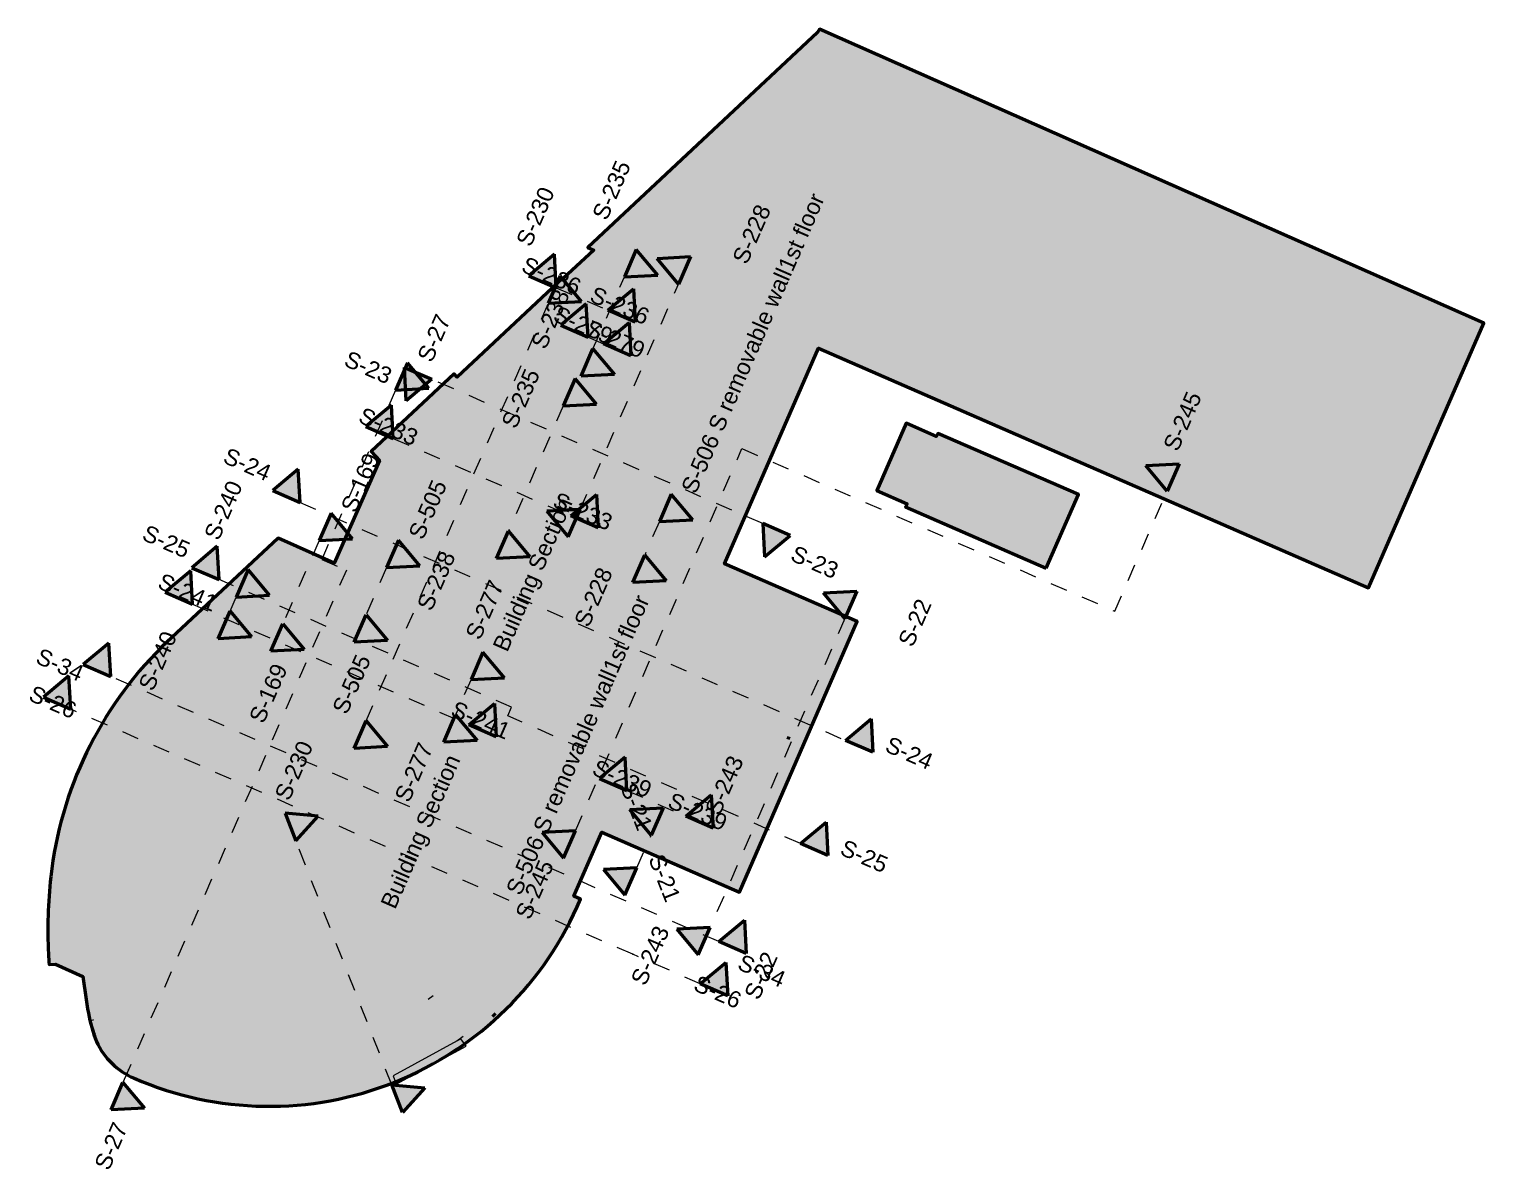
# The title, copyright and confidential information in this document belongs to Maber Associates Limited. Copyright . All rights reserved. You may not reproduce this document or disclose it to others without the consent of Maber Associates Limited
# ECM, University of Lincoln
# Model space of a CAD drawing. Header units: millimetres. Extents: x -46868 to 156519, y -87156 to 18123.
# Drawn here: x -46868 to 74924, y -77365 to 18123 of the extents above; entities that cross this region are included whole.
import ezdxf

# ---------------------------------------------------------------- set-up
doc = ezdxf.new("R2010")
doc.units = ezdxf.units.MM
doc.header["$MEASUREMENT"] = 0
doc.linetypes.add('Dashed', pattern=[2822.222233, 1411.111116, -1411.111116])
doc.linetypes.add('Hidden Line', pattern=[55, 45, -10])
for name, color, linetype, lineweight in [('0_Pen_No__1', 7, 'Continuous', 13), ('0_Pen_No__150', 7, 'Continuous', 0), ('0_Pen_No__2', 8, 'Continuous', 15), ('0_Pen_No__21', 7, 'Continuous', 50), ('A-95-MC_Marker_Section_P2.Marker_Pen_No__1', 7, 'Continuous', 13), ('A-95-MC_Marker_Section_P2.Marker_Pen_No__6', 7, 'Continuous', 35), ('A-95-P_Building_Outline_Elevations_Pen_No__22', 8, 'Continuous', 50)]:
    doc.layers.add(name, color=color, linetype=linetype, lineweight=lineweight)
for name, color, linetype, lineweight, true_color in [('0_Pen_No__144', 7, 'Continuous', 0, 0xc8c8c8), ('0_Pen_No__248', 7, 'Continuous', 158, 0xe8dc01), ('A-95-MC_Marker_Section_P2.Marker_Pen_No__25', 7, 'Continuous', 50, 0x2a2a2a), ('A-95-P_Building_Outline_Elevations_Pen_No__242', 7, 'Continuous', 13, 0xeda42a), ('A-95-P_Building_Outline_Elevations_Pen_No__28', 7, 'Continuous', 50, 0x2a2a2a)]:
    doc.layers.add(name, color=color, linetype=linetype, lineweight=lineweight, true_color=true_color)
doc.layers.add('A-95-MC_Marker_Section_P2.Marker', color=7, linetype='Continuous')
doc.styles.add('GENERATED_STYLE_1', font='')
doc.styles.get('GENERATED_STYLE_1').set_extended_font_data('Swis721 BT')

# ---------------------------------------------------------------- blocks, each defined once
blk = doc.blocks.new('Cutting Plane_1_2', base_point=(-1229, -23232))
at = {"layer": 'A-95-MC_Marker_Section_P2.Marker_Pen_No__25', "linetype": 'Continuous'}
for points in [[(8498, -924), (7499, -3216), (5707, -1071)], [(-1729, -24378), (-730, -22086), (-3521, -22233)]]:
    blk.add_hatch(color=256, dxfattribs=at).paths.add_polyline_path(points)
at = {"layer": 'A-95-MC_Marker_Section_P2.Marker_Pen_No__1', "linetype": 'Dashed'}
blk.add_line((-730, -22086), (7499, -3216), dxfattribs=at)
at = {"layer": 'A-95-MC_Marker_Section_P2.Marker_Pen_No__25', "linetype": 'Continuous'}
for p, q in [((5707, -1071), (8498, -924)), ((7499, -3216), (5707, -1071)), ((8498, -924), (7499, -3216)), ((-730, -22086), (-3521, -22233)), ((-3521, -22233), (-1729, -24378)), ((-1729, -24378), (-730, -22086))]:
    blk.add_line(p, q, dxfattribs=at)
at = {"layer": 'A-95-MC_Marker_Section_P2.Marker_Pen_No__6', "char_height": 1375, "rotation": 66.44041, "style": 'GENERATED_STYLE_1'}
for insert, attachment_point in [((15289, 3029), 9), ((-5, -32044), 7)]:
    blk.add_mtext('\\A1;{\\fSwis721 BT|b0|i0|c0|p34;S-228}', dxfattribs=dict(at, insert=insert, attachment_point=attachment_point))
blk = doc.blocks.new('Cutting Plane_2_2', base_point=(-19147, -40933))
at = {"layer": 'A-95-MC_Marker_Section_P2.Marker_Pen_No__25', "linetype": 'Continuous'}
for points in [[(-2403, -2532), (-3402, -4824), (-611, -4677)], [(-19647, -42079), (-18648, -39787), (-16856, -41932)]]:
    blk.add_hatch(color=256, dxfattribs=at).paths.add_polyline_path(points)
at = {"layer": 'A-95-MC_Marker_Section_P2.Marker_Pen_No__1', "linetype": 'Dashed'}
blk.add_line((-18648, -39787), (-3402, -4824), dxfattribs=at)
at = {"layer": 'A-95-MC_Marker_Section_P2.Marker_Pen_No__25', "linetype": 'Continuous'}
for p, q in [((-2403, -2532), (-3402, -4824)), ((-611, -4677), (-2403, -2532)), ((-3402, -4824), (-611, -4677)), ((-19647, -42079), (-18648, -39787)), ((-18648, -39787), (-16856, -41932)), ((-16856, -41932), (-19647, -42079))]:
    blk.add_line(p, q, dxfattribs=at)
at = {"layer": 'A-95-MC_Marker_Section_P2.Marker_Pen_No__6', "char_height": 1375, "rotation": 66.44041, "style": 'GENERATED_STYLE_1'}
for insert, attachment_point in [((-4862, -196), 7), ((-23032, -41866), 9)]:
    blk.add_mtext('\\A1;{\\fSwis721 BT|b0|i0|c0|p34;S-230}', dxfattribs=dict(at, insert=insert, attachment_point=attachment_point))
blk = doc.blocks.new('Cutting Plane_3_2', base_point=(-17530, -15637))
at = {"layer": 'A-95-MC_Marker_Section_P2.Marker_Pen_No__25', "linetype": 'Continuous'}
for points in [[(-18676, -15137), (-16384, -16137), (-16531, -13345)], [(785, -23623), (-1507, -22624), (638, -20832)]]:
    blk.add_hatch(color=256, dxfattribs=at).paths.add_polyline_path(points)
at = {"layer": 'A-95-MC_Marker_Section_P2.Marker_Pen_No__1', "linetype": 'Dashed'}
blk.add_line((-16384, -16137), (-1507, -22624), dxfattribs=at)
at = {"layer": 'A-95-MC_Marker_Section_P2.Marker_Pen_No__25', "linetype": 'Continuous'}
for p, q in [((-16531, -13345), (-18676, -15137)), ((-16384, -16137), (-16531, -13345)), ((-18676, -15137), (-16384, -16137)), ((-1507, -22624), (638, -20832)), ((638, -20832), (785, -23623)), ((785, -23623), (-1507, -22624))]:
    blk.add_line(p, q, dxfattribs=at)
at = {"layer": 'A-95-MC_Marker_Section_P2.Marker_Pen_No__6', "char_height": 1375, "rotation": 336.44041, "style": 'GENERATED_STYLE_1'}
for insert, attachment_point in [((-19413, -14760), 7), ((1562, -23907), 9)]:
    blk.add_mtext('\\A1;{\\fSwis721 BT|b0|i0|c0|p34;S-233}', dxfattribs=dict(at, insert=insert, attachment_point=attachment_point))
blk = doc.blocks.new('Cutting Plane_4_2', base_point=(-163, -9794))
at = {"layer": 'A-95-MC_Marker_Section_P2.Marker_Pen_No__25', "linetype": 'Continuous'}
for points in [[(3966, -324), (2967, -2616), (5758, -2469)], [(-662, -10939), (337, -8648), (2129, -10793)]]:
    blk.add_hatch(color=256, dxfattribs=at).paths.add_polyline_path(points)
at = {"layer": 'A-95-MC_Marker_Section_P2.Marker_Pen_No__1', "linetype": 'Dashed'}
blk.add_line((337, -8648), (2967, -2616), dxfattribs=at)
at = {"layer": 'A-95-MC_Marker_Section_P2.Marker_Pen_No__25', "linetype": 'Continuous'}
for p, q in [((3966, -324), (2967, -2616)), ((5758, -2469), (3966, -324)), ((2967, -2616), (5758, -2469)), ((-662, -10939), (337, -8648)), ((337, -8648), (2129, -10793)), ((2129, -10793), (-662, -10939))]:
    blk.add_line(p, q, dxfattribs=at)
at = {"layer": 'A-95-MC_Marker_Section_P2.Marker_Pen_No__6', "char_height": 1375, "rotation": 66.44041, "style": 'GENERATED_STYLE_1'}
for insert, attachment_point in [((1507, 2012), 7), ((-4048, -10727), 9)]:
    blk.add_mtext('\\A1;{\\fSwis721 BT|b0|i0|c0|p34;S-235}', dxfattribs=dict(at, insert=insert, attachment_point=attachment_point))
blk = doc.blocks.new('Cutting Plane_5_2', base_point=(-3881, -3020))
at = {"layer": 'A-95-MC_Marker_Section_P2.Marker_Pen_No__25', "linetype": 'Continuous'}
for points in [[(-5027, -2521), (-2735, -3520), (-2882, -729)], [(3875, -6402), (1583, -5403), (3728, -3611)]]:
    blk.add_hatch(color=256, dxfattribs=at).paths.add_polyline_path(points)
at = {"layer": 'A-95-MC_Marker_Section_P2.Marker_Pen_No__1', "linetype": 'Dashed'}
blk.add_line((-2735, -3520), (1583, -5403), dxfattribs=at)
at = {"layer": 'A-95-MC_Marker_Section_P2.Marker_Pen_No__25', "linetype": 'Continuous'}
for p, q in [((-2882, -729), (-5027, -2521)), ((-2735, -3520), (-2882, -729)), ((-5027, -2521), (-2735, -3520)), ((1583, -5403), (3728, -3611)), ((3728, -3611), (3875, -6402)), ((3875, -6402), (1583, -5403))]:
    blk.add_line(p, q, dxfattribs=at)
at = {"layer": 'A-95-MC_Marker_Section_P2.Marker_Pen_No__6', "char_height": 1375, "rotation": 336.44041, "style": 'GENERATED_STYLE_1'}
for insert, attachment_point in [((-5764, -2144), 7), ((4652, -6686), 9)]:
    blk.add_mtext('\\A1;{\\fSwis721 BT|b0|i0|c0|p34;S-236}', dxfattribs=dict(at, insert=insert, attachment_point=attachment_point))
blk = doc.blocks.new('Cutting Plane_6_2', base_point=(-1653, -12263))
at = {"layer": 'A-95-MC_Marker_Section_P2.Marker_Pen_No__25', "linetype": 'Continuous'}
for points in [[(-1154, -11117), (-2153, -13409), (638, -13262)], [(-7730, -26198), (-6731, -23907), (-4939, -26052)]]:
    blk.add_hatch(color=256, dxfattribs=at).paths.add_polyline_path(points)
at = {"layer": 'A-95-MC_Marker_Section_P2.Marker_Pen_No__1', "linetype": 'Dashed'}
blk.add_line((-2153, -13409), (-6731, -23907), dxfattribs=at)
at = {"layer": 'A-95-MC_Marker_Section_P2.Marker_Pen_No__25', "linetype": 'Continuous'}
for p, q in [((-1154, -11117), (-2153, -13409)), ((638, -13262), (-1154, -11117)), ((-2153, -13409), (638, -13262)), ((-7730, -26198), (-6731, -23907)), ((-6731, -23907), (-4939, -26052)), ((-4939, -26052), (-7730, -26198))]:
    blk.add_line(p, q, dxfattribs=at)
at = {"layer": 'A-95-MC_Marker_Section_P2.Marker_Pen_No__6', "char_height": 1375, "rotation": 66.44041, "style": 'GENERATED_STYLE_1'}
for insert, attachment_point in [((-3613, -8781), 7), ((-11115, -25986), 9)]:
    blk.add_mtext('\\A1;{\\fSwis721 BT|b0|i0|c0|p34;S-238}', dxfattribs=dict(at, insert=insert, attachment_point=attachment_point))
blk = doc.blocks.new('Cutting Plane_7_2', base_point=(2033, -45117))
at = {"layer": 'A-95-MC_Marker_Section_P2.Marker_Pen_No__25', "linetype": 'Continuous'}
for points in [[(888, -44617), (3179, -45616), (3033, -42825)], [(10391, -48761), (8100, -47762), (10245, -45970)]]:
    blk.add_hatch(color=256, dxfattribs=at).paths.add_polyline_path(points)
at = {"layer": 'A-95-MC_Marker_Section_P2.Marker_Pen_No__1', "linetype": 'Dashed'}
blk.add_line((3179, -45616), (8100, -47762), dxfattribs=at)
at = {"layer": 'A-95-MC_Marker_Section_P2.Marker_Pen_No__25', "linetype": 'Continuous'}
for p, q in [((3033, -42825), (888, -44617)), ((3179, -45616), (3033, -42825)), ((888, -44617), (3179, -45616)), ((8100, -47762), (10245, -45970)), ((10245, -45970), (10391, -48761)), ((10391, -48761), (8100, -47762))]:
    blk.add_line(p, q, dxfattribs=at)
at = {"layer": 'A-95-MC_Marker_Section_P2.Marker_Pen_No__6', "char_height": 1375, "rotation": 336.44041, "style": 'GENERATED_STYLE_1'}
for insert, attachment_point in [((151, -44240), 7), ((11169, -49045), 9)]:
    blk.add_mtext('\\A1;{\\fSwis721 BT|b0|i0|c0|p34;S-239}', dxfattribs=dict(at, insert=insert, attachment_point=attachment_point))
blk = doc.blocks.new('Cutting Plane_8_2', base_point=(-30547, -31757))
at = {"layer": 'A-95-MC_Marker_Section_P2.Marker_Pen_No__25', "linetype": 'Continuous'}
for points in [[(-28526, -27122), (-29525, -29414), (-26734, -29267)], [(-31047, -32903), (-30047, -30611), (-28255, -32756)]]:
    blk.add_hatch(color=256, dxfattribs=at).paths.add_polyline_path(points)
at = {"layer": 'A-95-MC_Marker_Section_P2.Marker_Pen_No__1', "linetype": 'Dashed'}
blk.add_line((-30047, -30611), (-29525, -29414), dxfattribs=at)
at = {"layer": 'A-95-MC_Marker_Section_P2.Marker_Pen_No__25', "linetype": 'Continuous'}
for p, q in [((-28526, -27122), (-29525, -29414)), ((-26734, -29267), (-28526, -27122)), ((-29525, -29414), (-26734, -29267)), ((-31047, -32903), (-30047, -30611)), ((-30047, -30611), (-28255, -32756)), ((-28255, -32756), (-31047, -32903))]:
    blk.add_line(p, q, dxfattribs=at)
at = {"layer": 'A-95-MC_Marker_Section_P2.Marker_Pen_No__6', "char_height": 1375, "rotation": 66.44041, "style": 'GENERATED_STYLE_1'}
for insert, attachment_point in [((-30985, -24786), 7), ((-34432, -32690), 9)]:
    blk.add_mtext('\\A1;{\\fSwis721 BT|b0|i0|c0|p34;S-240}', dxfattribs=dict(at, insert=insert, attachment_point=attachment_point))
blk = doc.blocks.new('Cutting Plane_9_2', base_point=(-34338, -29517))
at = {"layer": 'A-95-MC_Marker_Section_P2.Marker_Pen_No__25', "linetype": 'Continuous'}
for points in [[(-35484, -29018), (-33193, -30017), (-33339, -27226)], [(-7762, -41106), (-10054, -40107), (-7909, -38315)]]:
    blk.add_hatch(color=256, dxfattribs=at).paths.add_polyline_path(points)
at = {"layer": 'A-95-MC_Marker_Section_P2.Marker_Pen_No__1', "linetype": 'Dashed'}
blk.add_line((-33193, -30017), (-10054, -40107), dxfattribs=at)
at = {"layer": 'A-95-MC_Marker_Section_P2.Marker_Pen_No__25', "linetype": 'Continuous'}
for p, q in [((-33339, -27226), (-35484, -29018)), ((-33193, -30017), (-33339, -27226)), ((-35484, -29018), (-33193, -30017)), ((-10054, -40107), (-7909, -38315)), ((-7909, -38315), (-7762, -41106)), ((-7762, -41106), (-10054, -40107))]:
    blk.add_line(p, q, dxfattribs=at)
at = {"layer": 'A-95-MC_Marker_Section_P2.Marker_Pen_No__6', "char_height": 1375, "rotation": 336.44041, "style": 'GENERATED_STYLE_1'}
for insert, attachment_point in [((-36221, -28641), 7), ((-6984, -41389), 9)]:
    blk.add_mtext('\\A1;{\\fSwis721 BT|b0|i0|c0|p34;S-241}', dxfattribs=dict(at, insert=insert, attachment_point=attachment_point))
blk = doc.blocks.new('Cutting Plane_10_2', base_point=(3516, -53234))
at = {"layer": 'A-95-MC_Marker_Section_P2.Marker_Pen_No__25', "linetype": 'Continuous'}
for points in [[(6210, -47055), (5211, -49347), (3419, -47202)], [(3016, -54379), (4015, -52088), (1224, -52234)]]:
    blk.add_hatch(color=256, dxfattribs=at).paths.add_polyline_path(points)
at = {"layer": 'A-95-MC_Marker_Section_P2.Marker_Pen_No__1', "linetype": 'Dashed'}
blk.add_line((4015, -52088), (5211, -49347), dxfattribs=at)
at = {"layer": 'A-95-MC_Marker_Section_P2.Marker_Pen_No__25', "linetype": 'Continuous'}
for p, q in [((3419, -47202), (6210, -47055)), ((5211, -49347), (3419, -47202)), ((6210, -47055), (5211, -49347)), ((4015, -52088), (1224, -52234)), ((1224, -52234), (3016, -54379)), ((3016, -54379), (4015, -52088))]:
    blk.add_line(p, q, dxfattribs=at)
at = {"layer": 'A-95-MC_Marker_Section_P2.Marker_Pen_No__6', "char_height": 1375, "rotation": 66.44041, "style": 'GENERATED_STYLE_1'}
for insert, attachment_point in [((13001, -43101), 9), ((4740, -62046), 7)]:
    blk.add_mtext('\\A1;{\\fSwis721 BT|b0|i0|c0|p34;S-243}', dxfattribs=dict(at, insert=insert, attachment_point=attachment_point))
blk = doc.blocks.new('Cutting Plane_11_2', base_point=(-1638, -50132))
at = {"layer": 'A-95-MC_Marker_Section_P2.Marker_Pen_No__25', "linetype": 'Continuous'}
for points in [[(49406, -18252), (48407, -20543), (46615, -18398)], [(-2137, -51278), (-1138, -48987), (-3929, -49133)]]:
    blk.add_hatch(color=256, dxfattribs=at).paths.add_polyline_path(points)
at = {"layer": 'A-95-MC_Marker_Section_P2.Marker_Pen_No__1', "linetype": 'Dashed'}
for p, q in [((-1138, -48987), (12812, -16995)), ((12812, -16995), (44020, -30604)), ((44020, -30604), (48407, -20543))]:
    blk.add_line(p, q, dxfattribs=at)
at = {"layer": 'A-95-MC_Marker_Section_P2.Marker_Pen_No__25', "linetype": 'Continuous'}
for p, q in [((46615, -18398), (49406, -18252)), ((49406, -18252), (48407, -20543)), ((48407, -20543), (46615, -18398)), ((-1138, -48987), (-3929, -49133)), ((-3929, -49133), (-2137, -51278)), ((-2137, -51278), (-1138, -48987))]:
    blk.add_line(p, q, dxfattribs=at)
at = {"layer": 'A-95-MC_Marker_Section_P2.Marker_Pen_No__6', "char_height": 1375, "rotation": 66.44041, "style": 'GENERATED_STYLE_1'}
for insert, attachment_point in [((51356, -12632), 9), ((-4929, -56530), 7)]:
    blk.add_mtext('\\A1;{\\fSwis721 BT|b0|i0|c0|p34;S-245}', dxfattribs=dict(at, insert=insert, attachment_point=attachment_point))
blk = doc.blocks.new('Cutting Plane_12_2', base_point=(-9373, -35173))
at = {"layer": 'A-95-MC_Marker_Section_P2.Marker_Pen_No__25', "linetype": 'Continuous'}
for points in [[(-8873, -34027), (-9873, -36319), (-7081, -36172)], [(-12157, -41559), (-11158, -39267), (-9366, -41412)]]:
    blk.add_hatch(color=256, dxfattribs=at).paths.add_polyline_path(points)
at = {"layer": 'A-95-MC_Marker_Section_P2.Marker_Pen_No__1', "linetype": 'Dashed'}
blk.add_line((-9873, -36319), (-11158, -39267), dxfattribs=at)
at = {"layer": 'A-95-MC_Marker_Section_P2.Marker_Pen_No__25', "linetype": 'Continuous'}
for p, q in [((-8873, -34027), (-9873, -36319)), ((-7081, -36172), (-8873, -34027)), ((-9873, -36319), (-7081, -36172)), ((-12157, -41559), (-11158, -39267)), ((-11158, -39267), (-9366, -41412)), ((-9366, -41412), (-12157, -41559))]:
    blk.add_line(p, q, dxfattribs=at)
at = {"layer": 'A-95-MC_Marker_Section_P2.Marker_Pen_No__6', "char_height": 1375, "rotation": 66.44041, "style": 'GENERATED_STYLE_1'}
for s, insert, attachment_point in [('\\A1;{\\fSwis721 BT|b0|i0|c0|p34;Building Section}', (-6461, -34261), 7), ('\\A1;{\\fSwis721 BT|b0|i0|c0|p34;S-277}', (-9106, -33108), 7), ('\\A1;{\\fSwis721 BT|b0|i0|c0|p34;S-277}', (-12989, -42014), 9), ('\\A1;{\\fSwis721 BT|b0|i0|c0|p34;Building Section}', (-10345, -43167), 9)]:
    blk.add_mtext(s, dxfattribs=dict(at, insert=insert, attachment_point=attachment_point))
blk = doc.blocks.new('Cutting Plane_13_2', base_point=(-1219, -7151))
at = {"layer": 'A-95-MC_Marker_Section_P2.Marker_Pen_No__25', "linetype": 'Continuous'}
for points in [[(-2365, -6651), (-74, -7651), (-220, -4859)], [(3511, -9214), (1220, -8215), (3365, -6423)]]:
    blk.add_hatch(color=256, dxfattribs=at).paths.add_polyline_path(points)
at = {"layer": 'A-95-MC_Marker_Section_P2.Marker_Pen_No__1', "linetype": 'Dashed'}
blk.add_line((-74, -7651), (1220, -8215), dxfattribs=at)
at = {"layer": 'A-95-MC_Marker_Section_P2.Marker_Pen_No__25', "linetype": 'Continuous'}
for p, q in [((-220, -4859), (-2365, -6651)), ((-74, -7651), (-220, -4859)), ((-2365, -6651), (-74, -7651)), ((1220, -8215), (3365, -6423)), ((3365, -6423), (3511, -9214)), ((3511, -9214), (1220, -8215))]:
    blk.add_line(p, q, dxfattribs=at)
at = {"layer": 'A-95-MC_Marker_Section_P2.Marker_Pen_No__6', "char_height": 1375, "rotation": 336.44041, "style": 'GENERATED_STYLE_1'}
for insert, attachment_point in [((-3102, -6275), 7), ((4289, -9497), 9)]:
    blk.add_mtext('\\A1;{\\fSwis721 BT|b0|i0|c0|p34;S-279}', dxfattribs=dict(at, insert=insert, attachment_point=attachment_point))
blk = doc.blocks.new('Cutting Plane_14_2', base_point=(-16434, -25792))
at = {"layer": 'A-95-MC_Marker_Section_P2.Marker_Pen_No__25', "linetype": 'Continuous'}
for points in [[(-15935, -24646), (-16934, -26938), (-14143, -26791)], [(-19661, -33192), (-18662, -30901), (-16870, -33046)]]:
    blk.add_hatch(color=256, dxfattribs=at).paths.add_polyline_path(points)
at = {"layer": 'A-95-MC_Marker_Section_P2.Marker_Pen_No__1', "linetype": 'Dashed'}
blk.add_line((-16934, -26938), (-18662, -30901), dxfattribs=at)
at = {"layer": 'A-95-MC_Marker_Section_P2.Marker_Pen_No__25', "linetype": 'Continuous'}
for p, q in [((-15935, -24646), (-16934, -26938)), ((-14143, -26791), (-15935, -24646)), ((-16934, -26938), (-14143, -26791)), ((-19661, -33192), (-18662, -30901)), ((-18662, -30901), (-16870, -33046)), ((-16870, -33046), (-19661, -33192))]:
    blk.add_line(p, q, dxfattribs=at)
at = {"layer": 'A-95-MC_Marker_Section_P2.Marker_Pen_No__6', "char_height": 1375, "rotation": 66.44041, "style": 'GENERATED_STYLE_1'}
for insert, attachment_point in [((-13879, -24724), 7), ((-18205, -34645), 9)]:
    blk.add_mtext('\\A1;{\\fSwis721 BT|b0|i0|c0|p34;S-505}', dxfattribs=dict(at, insert=insert, attachment_point=attachment_point))
blk = doc.blocks.new('Cutting Plane_15_2', base_point=(6394, -21947))
at = {"layer": 'A-95-MC_Marker_Section_P2.Marker_Pen_No__25', "linetype": 'Continuous'}
for points in [[(6893, -20801), (5894, -23093), (8685, -22946)], [(3670, -28192), (4669, -25901), (6461, -28046)]]:
    blk.add_hatch(color=256, dxfattribs=at).paths.add_polyline_path(points)
at = {"layer": 'A-95-MC_Marker_Section_P2.Marker_Pen_No__1', "linetype": 'Dashed'}
blk.add_line((5894, -23093), (4669, -25901), dxfattribs=at)
at = {"layer": 'A-95-MC_Marker_Section_P2.Marker_Pen_No__25', "linetype": 'Continuous'}
for p, q in [((6893, -20801), (5894, -23093)), ((8685, -22946), (6893, -20801)), ((5894, -23093), (8685, -22946)), ((3670, -28192), (4669, -25901)), ((4669, -25901), (6461, -28046)), ((6461, -28046), (3670, -28192))]:
    blk.add_line(p, q, dxfattribs=at)
at = {"layer": 'A-95-MC_Marker_Section_P2.Marker_Pen_No__6', "char_height": 1375, "rotation": 66.44041, "style": 'GENERATED_STYLE_1'}
for insert, attachment_point in [((8949, -20879), 7), ((5126, -29646), 9)]:
    blk.add_mtext('\\A1;{\\fSwis721 BT|b0|i0|c0|p34;S-506 S removable wall1st floor}', dxfattribs=dict(at, insert=insert, attachment_point=attachment_point))
blk = doc.blocks.new('Cutting Plane_16_2', base_point=(-16058, -71396))
at = {"layer": 'A-95-MC_Marker_Section_P2.Marker_Pen_No__25', "linetype": 'Continuous'}
for points in [[(-25443, -47498), (-24529, -49825), (-22659, -47747)], [(-15601, -72560), (-16515, -70233), (-13731, -70482)]]:
    blk.add_hatch(color=256, dxfattribs=at).paths.add_polyline_path(points)
at = {"layer": 'A-95-MC_Marker_Section_P2.Marker_Pen_No__1', "linetype": 'Dashed'}
blk.add_line((-16515, -70233), (-24529, -49825), dxfattribs=at)
at = {"layer": 'A-95-MC_Marker_Section_P2.Marker_Pen_No__25', "linetype": 'Continuous'}
for p, q in [((-25443, -47498), (-24529, -49825)), ((-22659, -47747), (-25443, -47498)), ((-24529, -49825), (-22659, -47747)), ((-16515, -70233), (-13731, -70482)), ((-15601, -72560), (-16515, -70233)), ((-13731, -70482), (-15601, -72560))]:
    blk.add_line(p, q, dxfattribs=at)
at = {"layer": 'A-95-MC_Marker_Section_P2.Marker_Pen_No__6', "char_height": 1375, "rotation": 291.44041, "style": 'GENERATED_STYLE_1'}
for insert, attachment_point in [((2588, -45322), 7), ((6420, -55079), 9)]:
    blk.add_mtext('\\A1;{\\fSwis721 BT|b0|i0|c0|p34;S-21}', dxfattribs=dict(at, insert=insert, attachment_point=attachment_point))
blk = doc.blocks.new('Cutting Plane_17_2', base_point=(21934, -30056))
at = {"layer": 'A-95-MC_Marker_Section_P2.Marker_Pen_No__25', "linetype": 'Continuous'}
for points in [[(22434, -28910), (21435, -31201), (19643, -29056)], [(9158, -59355), (10157, -57064), (7366, -57210)]]:
    blk.add_hatch(color=256, dxfattribs=at).paths.add_polyline_path(points)
at = {"layer": 'A-95-MC_Marker_Section_P2.Marker_Pen_No__1', "linetype": 'Dashed'}
blk.add_line((21435, -31201), (10157, -57064), dxfattribs=at)
at = {"layer": 'A-95-MC_Marker_Section_P2.Marker_Pen_No__25', "linetype": 'Continuous'}
for p, q in [((19643, -29056), (22434, -28910)), ((21435, -31201), (19643, -29056)), ((22434, -28910), (21435, -31201)), ((10157, -57064), (7366, -57210)), ((7366, -57210), (9158, -59355)), ((9158, -59355), (10157, -57064))]:
    blk.add_line(p, q, dxfattribs=at)
at = {"layer": 'A-95-MC_Marker_Section_P2.Marker_Pen_No__6', "char_height": 1375, "rotation": 66.44041, "style": 'GENERATED_STYLE_1'}
for insert, attachment_point in [((28738, -29984), 9), ((14235, -63243), 7)]:
    blk.add_mtext('\\A1;{\\fSwis721 BT|b0|i0|c0|p34;S-22}', dxfattribs=dict(at, insert=insert, attachment_point=attachment_point))
blk = doc.blocks.new('Cutting Plane_18_2', base_point=(15693, -23771))
at = {"layer": 'A-95-MC_Marker_Section_P2.Marker_Pen_No__25', "linetype": 'Continuous'}
for points in [[(-15445, -10193), (-13154, -11192), (-15299, -12984)], [(16839, -24270), (14547, -23271), (14694, -26062)]]:
    blk.add_hatch(color=256, dxfattribs=at).paths.add_polyline_path(points)
at = {"layer": 'A-95-MC_Marker_Section_P2.Marker_Pen_No__1', "linetype": 'Dashed'}
blk.add_line((14547, -23271), (-13154, -11192), dxfattribs=at)
at = {"layer": 'A-95-MC_Marker_Section_P2.Marker_Pen_No__25', "linetype": 'Continuous'}
for p, q in [((-15299, -12984), (-15445, -10193)), ((-15445, -10193), (-13154, -11192)), ((-13154, -11192), (-15299, -12984)), ((16839, -24270), (14547, -23271)), ((14547, -23271), (14694, -26062)), ((14694, -26062), (16839, -24270))]:
    blk.add_line(p, q, dxfattribs=at)
at = {"layer": 'A-95-MC_Marker_Section_P2.Marker_Pen_No__6', "char_height": 1375, "rotation": 336.44041, "style": 'GENERATED_STYLE_1'}
for insert, attachment_point in [((-16898, -11649), 9), ((16761, -26326), 7)]:
    blk.add_mtext('\\A1;{\\fSwis721 BT|b0|i0|c0|p34;S-23}', dxfattribs=dict(at, insert=insert, attachment_point=attachment_point))
blk = doc.blocks.new('Cutting Plane_19_2', base_point=(-25330, -21003))
at = {"layer": 'A-95-MC_Marker_Section_P2.Marker_Pen_No__25', "linetype": 'Continuous'}
for points in [[(-26476, -20503), (-24185, -21502), (-24331, -18711)], [(23767, -42411), (21475, -41412), (23620, -39620)]]:
    blk.add_hatch(color=256, dxfattribs=at).paths.add_polyline_path(points)
at = {"layer": 'A-95-MC_Marker_Section_P2.Marker_Pen_No__1', "linetype": 'Dashed'}
blk.add_line((-24185, -21502), (21475, -41412), dxfattribs=at)
at = {"layer": 'A-95-MC_Marker_Section_P2.Marker_Pen_No__25', "linetype": 'Continuous'}
for p, q in [((-24331, -18711), (-26476, -20503)), ((-24185, -21502), (-24331, -18711)), ((-26476, -20503), (-24185, -21502)), ((21475, -41412), (23620, -39620)), ((23620, -39620), (23767, -42411)), ((23767, -42411), (21475, -41412))]:
    blk.add_line(p, q, dxfattribs=at)
at = {"layer": 'A-95-MC_Marker_Section_P2.Marker_Pen_No__6', "char_height": 1375, "rotation": 336.44041, "style": 'GENERATED_STYLE_1'}
for insert, attachment_point in [((-30739, -18143), 7), ((28396, -43929), 9)]:
    blk.add_mtext('\\A1;{\\fSwis721 BT|b0|i0|c0|p34;S-24}', dxfattribs=dict(at, insert=insert, attachment_point=attachment_point))
blk = doc.blocks.new('Cutting Plane_20_2', base_point=(18851, -50545))
at = {"layer": 'A-95-MC_Marker_Section_P2.Marker_Pen_No__25', "linetype": 'Continuous'}
for points in [[(-33257, -26956), (-30965, -27955), (-31111, -25164)], [(19996, -51045), (17705, -50046), (19850, -48254)]]:
    blk.add_hatch(color=256, dxfattribs=at).paths.add_polyline_path(points)
at = {"layer": 'A-95-MC_Marker_Section_P2.Marker_Pen_No__1', "linetype": 'Dashed'}
for p, q in [((-6471, -38635), (-30965, -27955)), ((-6789, -39365), (-6471, -38635)), ((17705, -50046), (-6789, -39365))]:
    blk.add_line(p, q, dxfattribs=at)
at = {"layer": 'A-95-MC_Marker_Section_P2.Marker_Pen_No__25', "linetype": 'Continuous'}
for p, q in [((-31111, -25164), (-33257, -26956)), ((-30965, -27955), (-31111, -25164)), ((-33257, -26956), (-30965, -27955)), ((17705, -50046), (19850, -48254)), ((19850, -48254), (19996, -51045)), ((19996, -51045), (17705, -50046))]:
    blk.add_line(p, q, dxfattribs=at)
at = {"layer": 'A-95-MC_Marker_Section_P2.Marker_Pen_No__6', "char_height": 1375, "rotation": 336.44041, "style": 'GENERATED_STYLE_1'}
for insert, attachment_point in [((-37519, -24596), 7), ((24626, -52563), 9)]:
    blk.add_mtext('\\A1;{\\fSwis721 BT|b0|i0|c0|p34;S-25}', dxfattribs=dict(at, insert=insert, attachment_point=attachment_point))
blk = doc.blocks.new('Cutting Plane_21_2', base_point=(10470, -62287))
at = {"layer": 'A-95-MC_Marker_Section_P2.Marker_Pen_No__25', "linetype": 'Continuous'}
for points in [[(-45676, -37804), (-43384, -38803), (-43531, -36012)], [(11616, -62786), (9325, -61787), (11470, -59995)]]:
    blk.add_hatch(color=256, dxfattribs=at).paths.add_polyline_path(points)
at = {"layer": 'A-95-MC_Marker_Section_P2.Marker_Pen_No__1', "linetype": 'Dashed'}
for p, q in [((3665, -59319), (-43384, -38803)), ((9325, -61787), (3665, -59319))]:
    blk.add_line(p, q, dxfattribs=at)
blk.add_point((3665, -59319), dxfattribs=at)
at = {"layer": 'A-95-MC_Marker_Section_P2.Marker_Pen_No__25', "linetype": 'Continuous'}
for p, q in [((-43531, -36012), (-45676, -37804)), ((-43384, -38803), (-43531, -36012)), ((-45676, -37804), (-43384, -38803)), ((9325, -61787), (11470, -59995)), ((11470, -59995), (11616, -62786)), ((11616, -62786), (9325, -61787))]:
    blk.add_line(p, q, dxfattribs=at)
at = {"layer": 'A-95-MC_Marker_Section_P2.Marker_Pen_No__6', "char_height": 1375, "rotation": 336.44041, "style": 'GENERATED_STYLE_1'}
for insert, attachment_point in [((-47018, -38035), 7), ((12361, -63927), 9)]:
    blk.add_mtext('\\A1;{\\fSwis721 BT|b0|i0|c0|p34;S-26}', dxfattribs=dict(at, insert=insert, attachment_point=attachment_point))
blk = doc.blocks.new('Cutting Plane_22_2', base_point=(-15692, -10946))
at = {"layer": 'A-95-MC_Marker_Section_P2.Marker_Pen_No__25', "linetype": 'Continuous'}
for points in [[(-15193, -9800), (-16192, -12092), (-13401, -11945)], [(-40008, -72343), (-39009, -70052), (-37217, -72197)]]:
    blk.add_hatch(color=256, dxfattribs=at).paths.add_polyline_path(points)
at = {"layer": 'A-95-MC_Marker_Section_P2.Marker_Pen_No__1', "linetype": 'Dashed'}
for p, q in [((-16192, -12092), (-22372, -26264)), ((-22372, -26264), (-20308, -27164)), ((-20308, -27164), (-38549, -68998)), ((-38549, -68998), (-39009, -70052))]:
    blk.add_line(p, q, dxfattribs=at)
blk.add_point((-38549, -68998), dxfattribs=at)
at = {"layer": 'A-95-MC_Marker_Section_P2.Marker_Pen_No__25', "linetype": 'Continuous'}
for p, q in [((-15193, -9800), (-16192, -12092)), ((-13401, -11945), (-15193, -9800)), ((-16192, -12092), (-13401, -11945)), ((-40008, -72343), (-39009, -70052)), ((-39009, -70052), (-37217, -72197)), ((-37217, -72197), (-40008, -72343))]:
    blk.add_line(p, q, dxfattribs=at)
at = {"layer": 'A-95-MC_Marker_Section_P2.Marker_Pen_No__6', "char_height": 1375, "rotation": 66.44041, "style": 'GENERATED_STYLE_1'}
for insert, attachment_point in [((-13137, -9878), 7), ((-38552, -73796), 9)]:
    blk.add_mtext('\\A1;{\\fSwis721 BT|b0|i0|c0|p34;S-27}', dxfattribs=dict(at, insert=insert, attachment_point=attachment_point))
blk = doc.blocks.new('Cutting Plane_23_2', base_point=(12010, -58755))
at = {"layer": 'A-95-MC_Marker_Section_P2.Marker_Pen_No__25', "linetype": 'Continuous'}
for points in [[(-42330, -35060), (-40039, -36059), (-40185, -33268)], [(13156, -59255), (10865, -58256), (13010, -56464)]]:
    blk.add_hatch(color=256, dxfattribs=at).paths.add_polyline_path(points)
at = {"layer": 'A-95-MC_Marker_Section_P2.Marker_Pen_No__1', "linetype": 'Dashed'}
blk.add_line((10865, -58256), (-40039, -36059), dxfattribs=at)
at = {"layer": 'A-95-MC_Marker_Section_P2.Marker_Pen_No__25', "linetype": 'Continuous'}
for p, q in [((-40185, -33268), (-42330, -35060)), ((-40039, -36059), (-40185, -33268)), ((-42330, -35060), (-40039, -36059)), ((10865, -58256), (13010, -56464)), ((13010, -56464), (13156, -59255)), ((13156, -59255), (10865, -58256))]:
    blk.add_line(p, q, dxfattribs=at)
at = {"layer": 'A-95-MC_Marker_Section_P2.Marker_Pen_No__6', "char_height": 1375, "rotation": 336.44041, "style": 'GENERATED_STYLE_1'}
for insert, attachment_point in [((-46425, -34919), 7), ((16046, -62160), 9)]:
    blk.add_mtext('\\A1;{\\fSwis721 BT|b0|i0|c0|p34;S-34}', dxfattribs=dict(at, insert=insert, attachment_point=attachment_point))
blk = doc.blocks.new('Cutting Plane_24_2', base_point=(-22092, -23539))
at = {"layer": 'A-95-MC_Marker_Section_P2.Marker_Pen_No__25', "linetype": 'Continuous'}
for points in [[(-21592, -22393), (-22591, -24685), (-19800, -24538)], [(-26633, -33954), (-25634, -31662), (-23842, -33807)]]:
    blk.add_hatch(color=256, dxfattribs=at).paths.add_polyline_path(points)
at = {"layer": 'A-95-MC_Marker_Section_P2.Marker_Pen_No__1', "linetype": 'Dashed'}
blk.add_line((-22591, -24685), (-25634, -31662), dxfattribs=at)
at = {"layer": 'A-95-MC_Marker_Section_P2.Marker_Pen_No__25', "linetype": 'Continuous'}
for p, q in [((-21592, -22393), (-22591, -24685)), ((-19800, -24538), (-21592, -22393)), ((-22591, -24685), (-19800, -24538)), ((-26633, -33954), (-25634, -31662)), ((-25634, -31662), (-23842, -33807)), ((-23842, -33807), (-26633, -33954))]:
    blk.add_line(p, q, dxfattribs=at)
at = {"layer": 'A-95-MC_Marker_Section_P2.Marker_Pen_No__6', "char_height": 1375, "rotation": 66.44041, "style": 'GENERATED_STYLE_1'}
for insert, attachment_point in [((-19536, -22471), 7), ((-25177, -35407), 9)]:
    blk.add_mtext('\\A1;{\\fSwis721 BT|b0|i0|c0|p34;S-169}', dxfattribs=dict(at, insert=insert, attachment_point=attachment_point))

msp = doc.modelspace()

# ---------------------------------------------------------------- hatches: boundary and pattern name
at = {"layer": 'A-95-P_Building_Outline_Elevations_Pen_No__22', "linetype": 'Continuous'}
for points in [[(74923.6, -6492.6), (65259.9, -28654.5), (-97.7, -155.4), (10679.5, 9918.6), (14984.9, 8068.6), (19304, 18119.9)], [(74923.6, -6492.6), (65259.9, -28654.5), (-97.7, -155.4), (10754.9, 9886.2), (14860, 8122.3), (19170.7, 17818.5)]]:
    msp.add_hatch(color=256, dxfattribs=at).paths.add_polyline_path(points)
at = {"layer": 'A-95-P_Building_Outline_Elevations_Pen_No__242', "linetype": 'Continuous'}
for points in [[(-45056.7, -52842, 0.03813219), (-45256.1, -59290.7, 0.00374959), (-45199.1, -60168.6), (-44668.6, -60135.6), (-42357.3, -61171.4, 0.01729537), (-41905.6, -64256.8, 0.04413266), (-41236.2, -66619.6, 0.18292727), (-38079.5, -69687.3, 0.41842149), (-712.8, -54700.7), (-1259.1, -54465.7), (1083.8, -49092.6), (12592.1, -54105), (22460.8, -31473), (11338.1, -26623.5), (19208.6, -8573.9), (65259.9, -28654.5), (74923.6, -6492.6), (19296.9, 18123.1), (19143.5, 17830.3), (-97.7, -155.3), (402.7, -372.5), (-2152.5, -2756), (-2173.2, -2733.8), (-11023.5, -11005.5), (-11269.7, -10741), (-18238.1, -17225.7), (-17527.3, -17989.6), (-21336.6, -26580.2), (-26011.9, -24477.5), (-35790.9, -33615.2, 0.17070773)], [(38284.8, -27007), (40971.6, -20845.4), (29198.3, -15716.6), (29082, -15982.1), (26547, -14871.8), (24094.3, -20496.7), (26627.3, -21601.2), (26509.2, -21872.2)]]:
    msp.add_hatch(color=256, dxfattribs=at).paths.add_polyline_path(points)

# ---------------------------------------------------------------- linework, layer by layer
at = {"layer": '0_Pen_No__1', "linetype": 'Continuous', "flags": 128}
msp.add_lwpolyline([(-16402.1, -69491.1), (-16125.6, -70194.8), (-10279.4, -66994.1), (-10728.2, -66384.8)], close=True, dxfattribs=at)
at = {"layer": '0_Pen_No__144', "linetype": 'Continuous', "flags": 128}
for points in [[(-13459.7, -63076.7), (-13044.6, -62770.4)], [(-11052.7, -66562.5), (-10531, -66177.6)]]:
    msp.add_lwpolyline(points, dxfattribs=at)
at = {"layer": '0_Pen_No__150', "linetype": 'Continuous', "flags": 128}
msp.add_lwpolyline([(-45118, -60158.8), (-44546.9, -60129.3)], dxfattribs=at)
at = {"layer": '0_Pen_No__2', "linetype": 'Hidden Line'}
for p, q in [((-41783.5, -64868.7), (-41449.3, -64799.5)), ((-41783.5, -64868.7), (-41688.5, -64839)), ((-41783.5, -64868.7), (-41236.2, -66619.6)), ((-41141.7, -66590.1), (-41688.5, -64839)), ((-41236.2, -66619.6), (-41141.7, -66590.1))]:
    msp.add_line(p, q, dxfattribs=at)
at = {"layer": '0_Pen_No__21', "linetype": 'Continuous'}
msp.add_line((16742.7, -41121.8), (16644.9, -41346), dxfattribs=at)
at = {"layer": '0_Pen_No__248', "linetype": 'Continuous'}
msp.add_line((-8033, -64299.6), (-7874.8, -64472.1), dxfattribs=at)
at = {"layer": 'A-95-P_Building_Outline_Elevations_Pen_No__28', "linetype": 'Continuous', "flags": 128}
msp.add_lwpolyline([(-45056.7, -52842, 0.03813219), (-45256.1, -59290.7, 0.00374959), (-45199.1, -60168.6), (-44668.6, -60135.6), (-42357.3, -61171.4, 0.01729537), (-41905.6, -64256.8, 0.04413266), (-41236.2, -66619.6, 0.18292727), (-38079.5, -69687.3, 0.41842149), (-712.8, -54700.7), (-1259.1, -54465.7), (1083.8, -49092.6), (12592.1, -54105), (22460.8, -31473), (11338.1, -26623.5), (19208.6, -8573.9), (65259.9, -28654.5), (74923.6, -6492.6), (19296.9, 18123.1), (19143.5, 17830.3), (-97.7, -155.3), (402.7, -372.5), (-2152.5, -2756), (-2173.2, -2733.8), (-11023.5, -11005.5), (-11269.7, -10741), (-18238.1, -17225.7), (-17527.3, -17989.6), (-21336.6, -26580.2), (-26011.9, -24477.5), (-35790.9, -33615.2, 0.17070773)], format="xyb", close=True, dxfattribs=at)
msp.add_lwpolyline([(38284.8, -27007), (40971.6, -20845.4), (29198.3, -15716.6), (29082, -15982.1), (26547, -14871.8), (24094.3, -20496.7), (26627.3, -21601.2), (26509.2, -21872.2)], close=True, dxfattribs=at)

# ---------------------------------------------------------------- block references
at = {"layer": 'A-95-MC_Marker_Section_P2.Marker'}
for name, p in [('Cutting Plane_4_2', (-162.7, -9793.6)), ('Cutting Plane_2_2', (-19147.3, -40933)), ('Cutting Plane_15_2', (6393.6, -21946.9)), ('Cutting Plane_1_2', (-1229.3, -23231.9)), ('Cutting Plane_5_2', (-3880.9, -3020.4)), ('Cutting Plane_6_2', (-1653.3, -12263)), ('Cutting Plane_13_2', (-1219.3, -7151)), ('Cutting Plane_22_2', (-15692.4, -10945.9)), ('Cutting Plane_18_2', (15693.3, -23770.8)), ('Cutting Plane_3_2', (-17530.1, -15637)), ('Cutting Plane_11_2', (-1637.7, -50132.3)), ('Cutting Plane_19_2', (-25330.5, -21002.6)), ('Cutting Plane_24_2', (-22091.6, -23538.9)), ('Cutting Plane_8_2', (-30547, -31757)), ('Cutting Plane_14_2', (-16434.4, -25791.8)), ('Cutting Plane_12_2', (-9372.9, -35172.9)), ('Cutting Plane_20_2', (18850.6, -50545.4)), ('Cutting Plane_9_2', (-34338.4, -29517.2)), ('Cutting Plane_17_2', (21934.2, -30055.5)), ('Cutting Plane_23_2', (12010.4, -58755.3)), ('Cutting Plane_21_2', (10470.5, -62286.8)), ('Cutting Plane_7_2', (2033.4, -45116.8)), ('Cutting Plane_10_2', (3515.8, -53233.6)), ('Cutting Plane_16_2', (-16057.7, -71396.2))]:
    msp.add_blockref(name, p, dxfattribs=at)

doc.saveas('drawing.dxf')
